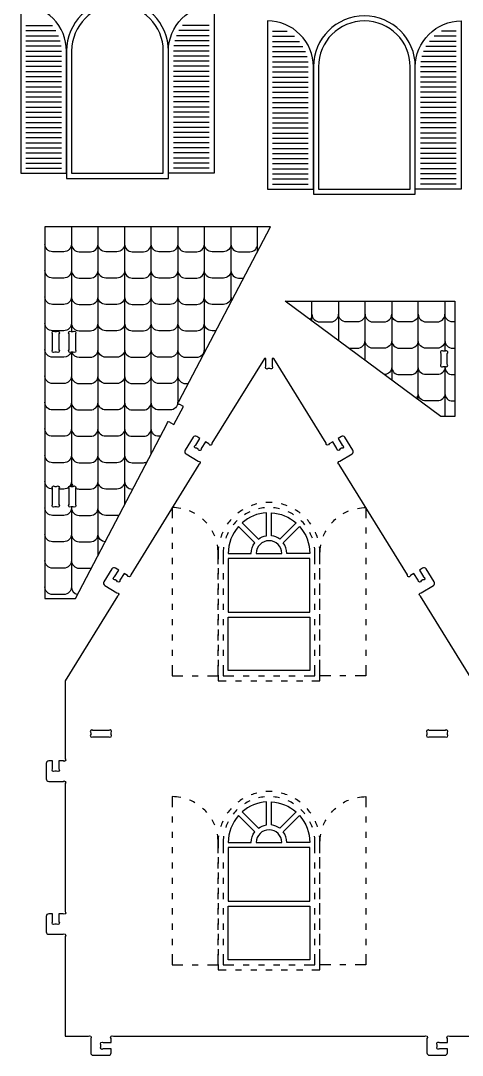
# Model space of a CAD drawing. Extents: x 3760.4 to 3807.8, y 1443.9 to 1474.5.
# Drawn here: x 3760.43 to 3769.1, y 1443.95 to 1464.25 of the extents above; entities that cross this region are included whole.
import ezdxf

# ---------------------------------------------------------------- set-up
doc = ezdxf.new("R2010")
doc.units = 0
doc.header["$MEASUREMENT"] = 0
doc.layers.add('LAYER1', color=18, linetype='CONTINUOUS')

msp = doc.modelspace()

# ---------------------------------------------------------------- linework, layer by layer
at = {"layer": 'LAYER1'}
for points in [[(3760.429, 1461.254), (3761.329, 1461.254), (3761.329, 1463.654, 0.414214), (3760.429, 1464.554)], [(3761.329, 1463.654), (3761.329, 1461.154), (3763.329, 1461.154), (3763.329, 1463.654, 1)], [(3761.429, 1463.654), (3761.429, 1461.254), (3763.229, 1461.254), (3763.229, 1463.654, 1)], [(3764.229, 1461.254), (3763.329, 1461.254), (3763.329, 1463.654, -0.414214), (3764.229, 1464.554)], [(3766.175, 1463.344), (3766.175, 1460.844), (3768.175, 1460.844), (3768.175, 1463.344, 1)], [(3765.275, 1460.944), (3766.175, 1460.944), (3766.175, 1463.344, 0.414214), (3765.275, 1464.244)], [(3766.275, 1463.344), (3766.275, 1460.944), (3768.075, 1460.944), (3768.075, 1463.344, 1)], [(3769.075, 1460.944), (3768.175, 1460.944), (3768.175, 1463.344, -0.414214), (3769.075, 1464.244)], [(3763.623, 1456.678), (3763.552, 1456.716, -1), (3763.533, 1456.776), (3765.335, 1460.205), (3760.904, 1460.205), (3760.904, 1452.914), (3761.504, 1452.914), (3763.306, 1456.343, -1), (3763.366, 1456.362), (3763.437, 1456.324)], [(3761.179, 1458.104), (3761.179, 1457.792, -1), (3761.135, 1457.748), (3761.098, 1457.748, -1), (3761.054, 1457.792), (3761.054, 1458.104, -1), (3761.098, 1458.148), (3761.135, 1458.148, -1)], [(3761.504, 1458.104), (3761.504, 1457.792, -1), (3761.46, 1457.748), (3761.423, 1457.748, -1), (3761.379, 1457.792), (3761.379, 1458.104, -1), (3761.423, 1458.148), (3761.46, 1458.148, -1)], [(3768.677, 1457.719), (3768.677, 1457.508, 1), (3768.721, 1457.464), (3768.758, 1457.464, 1), (3768.802, 1457.508), (3768.802, 1457.719, 1), (3768.758, 1457.764), (3768.721, 1457.764, 1)], [(3761.179, 1455.067), (3761.179, 1454.756, -1), (3761.135, 1454.712), (3761.098, 1454.712, -1), (3761.054, 1454.756), (3761.054, 1455.067, -1), (3761.098, 1455.112), (3761.135, 1455.112, -1)], [(3761.504, 1455.067), (3761.504, 1454.756, -1), (3761.46, 1454.712), (3761.423, 1454.712, -1), (3761.379, 1454.756), (3761.379, 1455.067, -1), (3761.423, 1455.112), (3761.46, 1455.112, -1)], [(3764.775, 1454.396), (3765.094, 1454.076, -0.125326), (3765.254, 1454.142), (3765.254, 1454.594, 0.166595)], [(3765.354, 1454.594, -0.166595), (3765.833, 1454.396), (3765.514, 1454.076, 0.125326), (3765.354, 1454.142)], [(3764.704, 1454.325, 0.182708), (3764.504, 1453.796), (3764.954, 1453.796, -0.161906), (3765.024, 1454.005)], [(3765.904, 1454.325, -0.182708), (3766.104, 1453.796), (3765.654, 1453.796, 0.161906), (3765.584, 1454.005)], [(3765.554, 1453.796, 1), (3765.054, 1453.796)], [(3761.848, 1450.198), (3762.16, 1450.198, 1), (3762.204, 1450.242), (3762.204, 1450.278, 1), (3762.16, 1450.323), (3761.848, 1450.323, 1), (3761.804, 1450.278), (3761.804, 1450.242, 1)], [(3768.448, 1450.198), (3768.76, 1450.198, 1), (3768.804, 1450.242), (3768.804, 1450.278, 1), (3768.76, 1450.323), (3768.448, 1450.323, 1), (3768.404, 1450.278), (3768.404, 1450.242, 1)], [(3764.775, 1448.723), (3765.094, 1448.403, -0.125326), (3765.254, 1448.469), (3765.254, 1448.921, 0.166595)], [(3765.354, 1448.921, -0.166595), (3765.833, 1448.723), (3765.514, 1448.403, 0.125326), (3765.354, 1448.469)], [(3764.704, 1448.652, 0.182708), (3764.504, 1448.123), (3764.954, 1448.123, -0.161906), (3765.024, 1448.332)], [(3765.904, 1448.652, -0.182708), (3766.104, 1448.123), (3765.654, 1448.123, 0.161906), (3765.584, 1448.332)], [(3765.554, 1448.123, 1), (3765.054, 1448.123)]]:
    msp.add_lwpolyline(points, format="xyb", close=True, dxfattribs=at)
for points in [[(3760.529, 1464.154), (3761.054, 1464.154)], [(3764.129, 1464.154), (3763.605, 1464.154)], [(3760.529, 1464.054), (3761.122, 1464.054)], [(3760.529, 1463.954), (3761.171, 1463.954)], [(3764.129, 1463.954), (3763.488, 1463.954)], [(3764.129, 1464.054), (3763.536, 1464.054)], [(3765.375, 1464.044), (3765.662, 1464.044)], [(3765.375, 1463.944), (3765.804, 1463.944)], [(3768.975, 1463.944), (3768.546, 1463.944)], [(3768.975, 1464.044), (3768.688, 1464.044)], [(3760.529, 1463.854), (3761.204, 1463.854)], [(3760.529, 1463.754), (3761.223, 1463.754)], [(3764.129, 1463.754), (3763.435, 1463.754)], [(3764.129, 1463.854), (3763.455, 1463.854)], [(3765.375, 1463.844), (3765.9, 1463.844)], [(3765.375, 1463.744), (3765.968, 1463.744)], [(3768.975, 1463.744), (3768.382, 1463.744)], [(3768.975, 1463.844), (3768.451, 1463.844)], [(3760.529, 1463.654), (3761.229, 1463.654)], [(3760.529, 1463.554), (3761.229, 1463.554)], [(3764.129, 1463.654), (3763.429, 1463.654)], [(3764.129, 1463.554), (3763.429, 1463.554)], [(3765.375, 1463.644), (3766.017, 1463.644)], [(3765.375, 1463.544), (3766.05, 1463.544)], [(3768.975, 1463.544), (3768.301, 1463.544)], [(3768.975, 1463.644), (3768.333, 1463.644)], [(3760.529, 1463.454), (3761.229, 1463.454)], [(3760.529, 1463.354), (3761.229, 1463.354)], [(3764.129, 1463.454), (3763.429, 1463.454)], [(3764.129, 1463.354), (3763.429, 1463.354)], [(3765.375, 1463.444), (3766.069, 1463.444)], [(3765.375, 1463.344), (3766.075, 1463.344)], [(3768.975, 1463.344), (3768.275, 1463.344)], [(3768.975, 1463.444), (3768.281, 1463.444)], [(3760.529, 1463.254), (3761.229, 1463.254)], [(3760.529, 1463.154), (3761.229, 1463.154)], [(3764.129, 1463.254), (3763.429, 1463.254)], [(3764.129, 1463.154), (3763.429, 1463.154)], [(3765.375, 1463.244), (3766.075, 1463.244)], [(3765.375, 1463.144), (3766.075, 1463.144)], [(3768.975, 1463.244), (3768.275, 1463.244)], [(3768.975, 1463.144), (3768.275, 1463.144)], [(3760.529, 1463.054), (3761.229, 1463.054)], [(3760.529, 1462.954), (3761.229, 1462.954)], [(3764.129, 1463.054), (3763.429, 1463.054)], [(3764.129, 1462.954), (3763.429, 1462.954)], [(3765.375, 1463.044), (3766.075, 1463.044)], [(3765.375, 1462.944), (3766.075, 1462.944)], [(3768.975, 1463.044), (3768.275, 1463.044)], [(3768.975, 1462.944), (3768.275, 1462.944)], [(3760.529, 1462.854), (3761.229, 1462.854)], [(3760.529, 1462.754), (3761.229, 1462.754)], [(3764.129, 1462.854), (3763.429, 1462.854)], [(3764.129, 1462.754), (3763.429, 1462.754)], [(3765.375, 1462.844), (3766.075, 1462.844)], [(3765.375, 1462.744), (3766.075, 1462.744)], [(3768.975, 1462.844), (3768.275, 1462.844)], [(3768.975, 1462.744), (3768.275, 1462.744)], [(3760.529, 1462.654), (3761.229, 1462.654)], [(3760.529, 1462.554), (3761.229, 1462.554)], [(3764.129, 1462.654), (3763.429, 1462.654)], [(3764.129, 1462.554), (3763.429, 1462.554)], [(3765.375, 1462.644), (3766.075, 1462.644)], [(3765.375, 1462.544), (3766.075, 1462.544)], [(3768.975, 1462.644), (3768.275, 1462.644)], [(3768.975, 1462.544), (3768.275, 1462.544)], [(3760.529, 1462.454), (3761.229, 1462.454)], [(3760.529, 1462.354), (3761.229, 1462.354)], [(3764.129, 1462.454), (3763.429, 1462.454)], [(3764.129, 1462.354), (3763.429, 1462.354)], [(3765.375, 1462.444), (3766.075, 1462.444)], [(3765.375, 1462.344), (3766.075, 1462.344)], [(3768.975, 1462.444), (3768.275, 1462.444)], [(3768.975, 1462.344), (3768.275, 1462.344)], [(3760.529, 1462.254), (3761.229, 1462.254)], [(3760.529, 1462.154), (3761.229, 1462.154)], [(3764.129, 1462.254), (3763.429, 1462.254)], [(3764.129, 1462.154), (3763.429, 1462.154)], [(3765.375, 1462.244), (3766.075, 1462.244)], [(3765.375, 1462.144), (3766.075, 1462.144)], [(3768.975, 1462.244), (3768.275, 1462.244)], [(3768.975, 1462.144), (3768.275, 1462.144)], [(3760.529, 1462.054), (3761.229, 1462.054)], [(3760.529, 1461.954), (3761.229, 1461.954)], [(3764.129, 1462.054), (3763.429, 1462.054)], [(3764.129, 1461.954), (3763.429, 1461.954)], [(3765.375, 1462.044), (3766.075, 1462.044)], [(3765.375, 1461.944), (3766.075, 1461.944)], [(3768.975, 1462.044), (3768.275, 1462.044)], [(3768.975, 1461.944), (3768.275, 1461.944)], [(3760.529, 1461.854), (3761.229, 1461.854)], [(3760.529, 1461.754), (3761.229, 1461.754)], [(3764.129, 1461.854), (3763.429, 1461.854)], [(3764.129, 1461.754), (3763.429, 1461.754)], [(3765.375, 1461.844), (3766.075, 1461.844)], [(3765.375, 1461.744), (3766.075, 1461.744)], [(3768.975, 1461.844), (3768.275, 1461.844)], [(3768.975, 1461.744), (3768.275, 1461.744)], [(3760.529, 1461.654), (3761.229, 1461.654)], [(3760.529, 1461.554), (3761.229, 1461.554)], [(3764.129, 1461.654), (3763.429, 1461.654)], [(3764.129, 1461.554), (3763.429, 1461.554)], [(3765.375, 1461.644), (3766.075, 1461.644)], [(3765.375, 1461.544), (3766.075, 1461.544)], [(3768.975, 1461.644), (3768.275, 1461.644)], [(3768.975, 1461.544), (3768.275, 1461.544)], [(3760.529, 1461.454), (3761.229, 1461.454)], [(3760.529, 1461.354), (3761.229, 1461.354)], [(3764.129, 1461.454), (3763.429, 1461.454)], [(3764.129, 1461.354), (3763.429, 1461.354)], [(3765.375, 1461.444), (3766.075, 1461.444)], [(3765.375, 1461.344), (3766.075, 1461.344)], [(3768.975, 1461.444), (3768.275, 1461.444)], [(3768.975, 1461.344), (3768.275, 1461.344)], [(3765.375, 1461.244), (3766.075, 1461.244)], [(3765.375, 1461.144), (3766.075, 1461.144)], [(3768.975, 1461.244), (3768.275, 1461.244)], [(3768.975, 1461.144), (3768.275, 1461.144)], [(3765.375, 1461.044), (3766.075, 1461.044)], [(3768.975, 1461.044), (3768.275, 1461.044)], [(3761.426, 1460.205), (3761.426, 1458.148)], [(3761.948, 1453.758), (3761.948, 1460.205)], [(3762.469, 1460.205), (3762.469, 1454.751)], [(3762.991, 1455.744), (3762.991, 1460.205)], [(3763.513, 1460.205), (3763.513, 1456.737)], [(3764.035, 1457.73), (3764.035, 1460.205)], [(3764.557, 1460.205), (3764.557, 1458.723)], [(3765.079, 1459.716), (3765.079, 1460.205)], [(3766.147, 1458.356), (3766.147, 1458.747)], [(3766.668, 1458.747), (3766.668, 1457.969)], [(3767.19, 1457.582), (3767.19, 1458.747)], [(3767.712, 1458.747), (3767.712, 1457.195)], [(3768.234, 1456.808), (3768.234, 1458.747)], [(3768.756, 1458.747), (3768.756, 1457.764)], [(3761.426, 1457.748), (3761.426, 1455.112)], [(3768.756, 1457.464), (3768.756, 1456.48)], [(3763.404, 1454.307), (3763.404, 1454.186)], [(3767.204, 1454.307), (3767.204, 1454.186)], [(3763.404, 1454.006), (3763.404, 1453.886)], [(3767.204, 1454.006), (3767.204, 1453.886)], [(3764.304, 1453.796), (3764.304, 1453.686)], [(3764.404, 1453.796), (3764.404, 1453.586)], [(3763.404, 1453.706), (3763.404, 1453.586)], [(3767.204, 1453.706), (3767.204, 1453.586)], [(3763.404, 1453.406), (3763.404, 1453.286)], [(3764.304, 1453.506), (3764.304, 1453.386)], [(3764.304, 1453.286), (3764.304, 1453.406)], [(3764.404, 1453.406), (3764.404, 1453.286)], [(3766.204, 1453.286), (3766.204, 1453.406)], [(3766.304, 1453.386), (3766.304, 1453.506)], [(3766.304, 1453.286), (3766.304, 1453.406)], [(3767.204, 1453.406), (3767.204, 1453.286)], [(3764.304, 1453.206), (3764.304, 1453.086)], [(3766.304, 1453.086), (3766.304, 1453.206)], [(3763.404, 1453.106), (3763.404, 1452.986)], [(3764.304, 1452.986), (3764.304, 1453.106)], [(3764.404, 1453.106), (3764.404, 1452.986)], [(3766.204, 1452.986), (3766.204, 1453.106)], [(3766.304, 1452.986), (3766.304, 1453.106)], [(3767.204, 1453.106), (3767.204, 1452.986)], [(3763.404, 1452.806), (3763.404, 1452.686)], [(3764.304, 1452.906), (3764.304, 1452.786)], [(3764.304, 1452.686), (3764.304, 1452.806)], [(3764.404, 1452.806), (3764.404, 1452.686)], [(3766.204, 1452.686), (3766.204, 1452.806)], [(3766.304, 1452.786), (3766.304, 1452.906)], [(3766.304, 1452.686), (3766.304, 1452.806)], [(3767.204, 1452.806), (3767.204, 1452.686)], [(3764.304, 1452.606), (3764.304, 1452.486)], [(3766.304, 1452.486), (3766.304, 1452.606)], [(3763.404, 1452.505), (3763.404, 1452.385)], [(3764.304, 1452.386), (3764.304, 1452.506)], [(3764.404, 1452.506), (3764.404, 1452.386)], [(3766.204, 1452.386), (3766.204, 1452.506)], [(3766.304, 1452.386), (3766.304, 1452.506)], [(3767.204, 1452.505), (3767.204, 1452.385)], [(3763.404, 1452.205), (3763.404, 1452.085)], [(3764.304, 1452.306), (3764.304, 1452.186)], [(3764.304, 1452.085), (3764.304, 1452.205)], [(3764.404, 1452.205), (3764.404, 1452.085)], [(3766.204, 1452.085), (3766.204, 1452.205)], [(3766.304, 1452.186), (3766.304, 1452.306)], [(3766.304, 1452.085), (3766.304, 1452.205)], [(3767.204, 1452.205), (3767.204, 1452.085)], [(3764.304, 1452.005), (3764.304, 1451.885)], [(3766.304, 1451.885), (3766.304, 1452.005)], [(3763.404, 1451.905), (3763.404, 1451.785)], [(3764.304, 1451.785), (3764.304, 1451.905)], [(3764.404, 1451.905), (3764.404, 1451.785)], [(3766.204, 1451.785), (3766.204, 1451.905)], [(3766.304, 1451.785), (3766.304, 1451.905)], [(3767.204, 1451.905), (3767.204, 1451.785)], [(3763.404, 1451.605), (3763.404, 1451.396)], [(3764.094, 1451.396), (3764.304, 1451.396), (3764.304, 1451.605)], [(3764.304, 1451.705), (3764.304, 1451.585)], [(3764.404, 1451.605), (3764.404, 1451.396), (3764.614, 1451.396)], [(3765.995, 1451.396), (3766.204, 1451.396), (3766.204, 1451.605)], [(3766.304, 1451.585), (3766.304, 1451.705)], [(3766.514, 1451.396), (3766.304, 1451.396), (3766.304, 1451.605)], [(3767.204, 1451.605), (3767.204, 1451.396)], [(3763.404, 1451.396), (3763.614, 1451.396)], [(3763.794, 1451.396), (3763.914, 1451.396)], [(3764.304, 1451.405), (3764.304, 1451.296), (3764.464, 1451.296)], [(3764.794, 1451.396), (3764.914, 1451.396)], [(3765.094, 1451.396), (3765.214, 1451.396)], [(3765.394, 1451.396), (3765.514, 1451.396)], [(3765.694, 1451.396), (3765.814, 1451.396)], [(3766.145, 1451.296), (3766.304, 1451.296), (3766.304, 1451.405)], [(3766.814, 1451.396), (3766.694, 1451.396)], [(3767.204, 1451.396), (3766.994, 1451.396)], [(3764.644, 1451.296), (3764.764, 1451.296)], [(3764.944, 1451.296), (3765.064, 1451.296)], [(3765.244, 1451.296), (3765.364, 1451.296)], [(3765.544, 1451.296), (3765.664, 1451.296)], [(3765.844, 1451.296), (3765.964, 1451.296)], [(3763.404, 1448.633), (3763.404, 1448.513)], [(3767.204, 1448.633), (3767.204, 1448.513)], [(3763.404, 1448.333), (3763.404, 1448.213)], [(3767.204, 1448.333), (3767.204, 1448.213)], [(3764.304, 1448.123), (3764.304, 1448.013)], [(3764.404, 1448.123), (3764.404, 1447.913)], [(3763.404, 1448.033), (3763.404, 1447.913)], [(3767.204, 1448.033), (3767.204, 1447.913)], [(3763.404, 1447.733), (3763.404, 1447.613)], [(3764.304, 1447.833), (3764.304, 1447.713)], [(3764.304, 1447.613), (3764.304, 1447.733)], [(3764.404, 1447.733), (3764.404, 1447.613)], [(3766.204, 1447.613), (3766.204, 1447.733)], [(3766.304, 1447.713), (3766.304, 1447.833)], [(3766.304, 1447.613), (3766.304, 1447.733)], [(3767.204, 1447.733), (3767.204, 1447.613)], [(3764.304, 1447.533), (3764.304, 1447.413)], [(3766.304, 1447.413), (3766.304, 1447.533)], [(3763.404, 1447.433), (3763.404, 1447.313)], [(3764.304, 1447.313), (3764.304, 1447.433)], [(3764.404, 1447.433), (3764.404, 1447.313)], [(3766.204, 1447.313), (3766.204, 1447.433)], [(3766.304, 1447.313), (3766.304, 1447.433)], [(3767.204, 1447.433), (3767.204, 1447.313)], [(3763.404, 1447.132), (3763.404, 1447.012)], [(3764.304, 1447.233), (3764.304, 1447.113)], [(3764.304, 1447.013), (3764.304, 1447.133)], [(3764.404, 1447.133), (3764.404, 1447.013)], [(3766.204, 1447.013), (3766.204, 1447.133)], [(3766.304, 1447.113), (3766.304, 1447.233)], [(3766.304, 1447.013), (3766.304, 1447.133)], [(3767.204, 1447.132), (3767.204, 1447.012)], [(3764.304, 1446.933), (3764.304, 1446.813)], [(3766.304, 1446.813), (3766.304, 1446.933)], [(3763.404, 1446.832), (3763.404, 1446.712)], [(3764.304, 1446.712), (3764.304, 1446.833)], [(3764.404, 1446.833), (3764.404, 1446.712)], [(3766.204, 1446.712), (3766.204, 1446.833)], [(3766.304, 1446.712), (3766.304, 1446.833)], [(3767.204, 1446.832), (3767.204, 1446.712)], [(3763.404, 1446.532), (3763.404, 1446.412)], [(3764.304, 1446.632), (3764.304, 1446.512)], [(3764.304, 1446.412), (3764.304, 1446.532)], [(3764.404, 1446.532), (3764.404, 1446.412)], [(3766.204, 1446.412), (3766.204, 1446.532)], [(3766.304, 1446.512), (3766.304, 1446.632)], [(3766.304, 1446.412), (3766.304, 1446.532)], [(3767.204, 1446.532), (3767.204, 1446.412)], [(3764.304, 1446.332), (3764.304, 1446.212)], [(3766.304, 1446.212), (3766.304, 1446.332)], [(3763.404, 1446.232), (3763.404, 1446.112)], [(3764.304, 1446.112), (3764.304, 1446.232)], [(3764.404, 1446.232), (3764.404, 1446.112)], [(3766.204, 1446.112), (3766.204, 1446.232)], [(3766.304, 1446.112), (3766.304, 1446.232)], [(3767.204, 1446.232), (3767.204, 1446.112)], [(3763.404, 1445.932), (3763.404, 1445.723)], [(3764.094, 1445.723), (3764.304, 1445.723), (3764.304, 1445.932)], [(3764.304, 1446.032), (3764.304, 1445.912)], [(3764.404, 1445.932), (3764.404, 1445.723), (3764.614, 1445.723)], [(3765.995, 1445.723), (3766.204, 1445.723), (3766.204, 1445.932)], [(3766.304, 1445.912), (3766.304, 1446.032)], [(3766.514, 1445.723), (3766.304, 1445.723), (3766.304, 1445.932)], [(3767.204, 1445.932), (3767.204, 1445.723)], [(3763.404, 1445.723), (3763.614, 1445.723)], [(3763.794, 1445.723), (3763.914, 1445.723)], [(3764.304, 1445.732), (3764.304, 1445.623), (3764.464, 1445.623)], [(3764.794, 1445.723), (3764.914, 1445.723)], [(3765.094, 1445.723), (3765.214, 1445.723)], [(3765.394, 1445.723), (3765.514, 1445.723)], [(3765.694, 1445.723), (3765.814, 1445.723)], [(3766.145, 1445.623), (3766.304, 1445.623), (3766.304, 1445.732)], [(3766.814, 1445.723), (3766.694, 1445.723)], [(3767.204, 1445.723), (3766.994, 1445.723)], [(3764.644, 1445.623), (3764.764, 1445.623)], [(3764.944, 1445.623), (3765.064, 1445.623)], [(3765.244, 1445.623), (3765.364, 1445.623)], [(3765.544, 1445.623), (3765.664, 1445.623)], [(3765.844, 1445.623), (3765.964, 1445.623)]]:
    msp.add_lwpolyline(points, dxfattribs=at)
for points in [[(3761.426, 1459.866, -0.414214), (3761.276, 1459.716), (3761.054, 1459.716, -0.414214), (3760.904, 1459.866)], [(3761.426, 1459.866, 0.414214), (3761.576, 1459.716), (3761.798, 1459.716, 0.414214), (3761.948, 1459.866)], [(3762.469, 1459.866, -0.414214), (3762.319, 1459.716), (3762.098, 1459.716, -0.414214), (3761.948, 1459.866)], [(3762.469, 1459.866, 0.414214), (3762.619, 1459.716), (3762.841, 1459.716, 0.414214), (3762.991, 1459.866)], [(3763.513, 1459.866, -0.414214), (3763.363, 1459.716), (3763.141, 1459.716, -0.414214), (3762.991, 1459.866)], [(3763.513, 1459.866, 0.414214), (3763.663, 1459.716), (3763.885, 1459.716, 0.414214), (3764.035, 1459.866)], [(3764.557, 1459.866, -0.414214), (3764.407, 1459.716), (3764.185, 1459.716, -0.414214), (3764.035, 1459.866)], [(3764.557, 1459.866, 0.414214), (3764.707, 1459.716), (3764.929, 1459.716, 0.414214), (3765.079, 1459.866)], [(3761.426, 1459.349, -0.414214), (3761.276, 1459.199), (3761.054, 1459.199, -0.414214), (3760.904, 1459.349)], [(3761.426, 1459.349, 0.414214), (3761.576, 1459.199), (3761.798, 1459.199, 0.414214), (3761.948, 1459.349)], [(3762.469, 1459.349, -0.414214), (3762.319, 1459.199), (3762.098, 1459.199, -0.414214), (3761.948, 1459.349)], [(3762.469, 1459.349, 0.414214), (3762.619, 1459.199), (3762.841, 1459.199, 0.414214), (3762.991, 1459.349)], [(3763.513, 1459.349, -0.414214), (3763.363, 1459.199), (3763.141, 1459.199, -0.414214), (3762.991, 1459.349)], [(3763.513, 1459.349, 0.414214), (3763.663, 1459.199), (3763.885, 1459.199, 0.414214), (3764.035, 1459.349)], [(3764.557, 1459.349, -0.414214), (3764.407, 1459.199), (3764.185, 1459.199, -0.414214), (3764.035, 1459.349)], [(3764.557, 1459.349, 0.414214), (3764.707, 1459.199), (3764.807, 1459.199)], [(3761.426, 1458.831, -0.414214), (3761.276, 1458.681), (3761.054, 1458.681, -0.414214), (3760.904, 1458.831)], [(3761.426, 1458.831, 0.414214), (3761.576, 1458.681), (3761.798, 1458.681, 0.414214), (3761.948, 1458.831)], [(3762.469, 1458.831, -0.414214), (3762.319, 1458.681), (3762.098, 1458.681, -0.414214), (3761.948, 1458.831)], [(3762.469, 1458.831, 0.414214), (3762.619, 1458.681), (3762.841, 1458.681, 0.414214), (3762.991, 1458.831)], [(3763.513, 1458.831, -0.414214), (3763.363, 1458.681), (3763.141, 1458.681, -0.414214), (3762.991, 1458.831)], [(3763.513, 1458.831, 0.414214), (3763.663, 1458.681), (3763.885, 1458.681, 0.414214), (3764.035, 1458.831)], [(3764.557, 1458.831, -0.414214), (3764.407, 1458.681), (3764.185, 1458.681, -0.414214), (3764.035, 1458.831)], [(3764.557, 1458.831, 0.126595), (3764.575, 1458.759)], [(3766.147, 1458.489, -0.191627), (3766.106, 1458.386)], [(3766.147, 1458.489, 0.414214), (3766.297, 1458.339), (3766.518, 1458.339, 0.414214), (3766.668, 1458.489)], [(3767.19, 1458.489, -0.414214), (3767.04, 1458.339), (3766.818, 1458.339, -0.414214), (3766.668, 1458.489)], [(3767.19, 1458.489, 0.414214), (3767.34, 1458.339), (3767.562, 1458.339, 0.414214), (3767.712, 1458.489)], [(3768.234, 1458.489, -0.414214), (3768.084, 1458.339), (3767.862, 1458.339, -0.414214), (3767.712, 1458.489)], [(3768.234, 1458.489, 0.414214), (3768.384, 1458.339), (3768.606, 1458.339, 0.414214), (3768.756, 1458.489)], [(3768.952, 1458.339), (3768.906, 1458.339, -0.414214), (3768.756, 1458.489)], [(3761.426, 1458.314, -0.414214), (3761.276, 1458.164), (3761.054, 1458.164, -0.414214), (3760.904, 1458.314)], [(3761.426, 1458.314, 0.414214), (3761.576, 1458.164), (3761.798, 1458.164, 0.414214), (3761.948, 1458.314)], [(3762.469, 1458.314, -0.414214), (3762.319, 1458.164), (3762.098, 1458.164, -0.414214), (3761.948, 1458.314)], [(3762.469, 1458.314, 0.414214), (3762.619, 1458.164), (3762.841, 1458.164, 0.414214), (3762.991, 1458.314)], [(3763.513, 1458.314, -0.414214), (3763.363, 1458.164), (3763.141, 1458.164, -0.414214), (3762.991, 1458.314)], [(3763.513, 1458.314, 0.414214), (3763.663, 1458.164), (3763.885, 1458.164, 0.414214), (3764.035, 1458.314)], [(3764.263, 1458.164), (3764.185, 1458.164, -0.414214), (3764.035, 1458.314)], [(3766.668, 1457.972, -0.004646), (3766.668, 1457.969)], [(3766.668, 1457.972, 0.004711), (3766.669, 1457.969)], [(3766.867, 1457.822), (3767.04, 1457.822, 0.414214), (3767.19, 1457.972)], [(3767.712, 1457.972, -0.414214), (3767.562, 1457.822), (3767.34, 1457.822, -0.414214), (3767.19, 1457.972)], [(3767.712, 1457.972, 0.414214), (3767.862, 1457.822), (3768.084, 1457.822, 0.414214), (3768.234, 1457.972)], [(3768.756, 1457.972, -0.414214), (3768.606, 1457.822), (3768.384, 1457.822, -0.414214), (3768.234, 1457.972)], [(3768.756, 1457.972, 0.414214), (3768.906, 1457.822), (3768.952, 1457.822)], [(3761.418, 1457.748, -0.321452), (3761.276, 1457.646), (3761.054, 1457.646, -0.414214), (3760.904, 1457.796)], [(3761.434, 1457.748, 0.321452), (3761.576, 1457.646), (3761.798, 1457.646, 0.414214), (3761.948, 1457.796)], [(3762.469, 1457.796, -0.414214), (3762.319, 1457.646), (3762.098, 1457.646, -0.414214), (3761.948, 1457.796)], [(3762.469, 1457.796, 0.414214), (3762.619, 1457.646), (3762.841, 1457.646, 0.414214), (3762.991, 1457.796)], [(3763.513, 1457.796, -0.414214), (3763.363, 1457.646), (3763.141, 1457.646, -0.414214), (3762.991, 1457.796)], [(3763.513, 1457.796, 0.414214), (3763.663, 1457.646), (3763.885, 1457.646, 0.414214), (3764.035, 1457.796)], [(3764.043, 1457.747, -0.084679), (3764.035, 1457.796)], [(3769.304, 1451.296), (3768.276, 1452.96, -1), (3768.291, 1453.021), (3768.53, 1453.168, 0.414214), (3768.546, 1453.237), (3768.388, 1453.492, 0.414214), (3768.319, 1453.508), (3768.256, 1453.469), (3768.337, 1453.337, -1), (3768.323, 1453.276), (3768.292, 1453.256, -1), (3768.231, 1453.271), (3768.149, 1453.403), (3768.081, 1453.361, -1), (3768.02, 1453.375), (3766.681, 1455.543, -1), (3766.695, 1455.604), (3766.934, 1455.751, 0.414214), (3766.95, 1455.82), (3766.793, 1456.076, 0.414214), (3766.724, 1456.092), (3766.66, 1456.052), (3766.742, 1455.92, -1), (3766.727, 1455.859), (3766.696, 1455.84, -1), (3766.635, 1455.854), (3766.554, 1455.987), (3766.485, 1455.944, -1), (3766.424, 1455.959), (3765.396, 1457.623), (3765.367, 1457.623), (3765.367, 1457.467, -1), (3765.322, 1457.423), (3765.286, 1457.423, -1), (3765.242, 1457.467), (3765.242, 1457.623), (3765.212, 1457.623), (3764.184, 1455.959, -1), (3764.123, 1455.944), (3764.055, 1455.987), (3763.973, 1455.854, -1), (3763.912, 1455.84), (3763.881, 1455.859, -1), (3763.866, 1455.92), (3763.948, 1456.052), (3763.884, 1456.092, 0.414214), (3763.816, 1456.076), (3763.658, 1455.82, 0.414214), (3763.674, 1455.751), (3763.913, 1455.604, -1), (3763.927, 1455.543), (3762.589, 1453.375, -1), (3762.528, 1453.361), (3762.459, 1453.403), (3762.377, 1453.271, -1), (3762.316, 1453.256), (3762.285, 1453.276, -1), (3762.271, 1453.337), (3762.353, 1453.469), (3762.289, 1453.508, 0.414214), (3762.22, 1453.492), (3762.062, 1453.237, 0.414214), (3762.079, 1453.168), (3762.317, 1453.021, -1), (3762.332, 1452.96), (3761.304, 1451.296), (3761.304, 1449.767, -1), (3761.26, 1449.723), (3761.179, 1449.723), (3761.179, 1449.567, -1), (3761.135, 1449.523), (3761.098, 1449.523, -1), (3761.054, 1449.567), (3761.054, 1449.723), (3760.979, 1449.723, 0.414214), (3760.929, 1449.673), (3760.929, 1449.373, 0.414214), (3760.979, 1449.323), (3761.26, 1449.323, -1), (3761.304, 1449.278), (3761.304, 1446.767, -1), (3761.26, 1446.723), (3761.179, 1446.723), (3761.179, 1446.567, -1), (3761.135, 1446.523), (3761.098, 1446.523, -1), (3761.054, 1446.567), (3761.054, 1446.723), (3760.979, 1446.723, 0.414214), (3760.929, 1446.673), (3760.929, 1446.373, 0.414214), (3760.979, 1446.323), (3761.26, 1446.323, -1), (3761.304, 1446.278), (3761.304, 1444.323), (3761.76, 1444.323, -1), (3761.804, 1444.278), (3761.804, 1443.998, 0.414214), (3761.854, 1443.948), (3762.154, 1443.948, 0.414214), (3762.204, 1443.998), (3762.204, 1444.073), (3762.048, 1444.073, -1), (3762.004, 1444.117), (3762.004, 1444.153, -1), (3762.048, 1444.198), (3762.204, 1444.198), (3762.204, 1444.278, -1), (3762.248, 1444.323), (3768.36, 1444.323, -1), (3768.404, 1444.278), (3768.404, 1443.998, 0.414214), (3768.454, 1443.948), (3768.754, 1443.948, 0.414214), (3768.804, 1443.998), (3768.804, 1444.073), (3768.648, 1444.073, -1), (3768.604, 1444.117), (3768.604, 1444.153, -1), (3768.648, 1444.198), (3768.804, 1444.198), (3768.804, 1444.278, -1), (3768.848, 1444.323), (3769.304, 1444.323)], [(3767.712, 1457.454, -0.40858), (3767.565, 1457.304)], [(3767.712, 1457.454, 0.414214), (3767.862, 1457.304), (3768.084, 1457.304, 0.414214), (3768.234, 1457.454)], [(3768.756, 1457.454, -0.414214), (3768.606, 1457.304), (3768.384, 1457.304, -0.414214), (3768.234, 1457.454)], [(3768.756, 1457.454, 0.414214), (3768.906, 1457.304), (3768.952, 1457.304)], [(3761.426, 1457.279, -0.414214), (3761.276, 1457.129), (3761.054, 1457.129, -0.414214), (3760.904, 1457.279)], [(3761.426, 1457.279, 0.414214), (3761.576, 1457.129), (3761.798, 1457.129, 0.414214), (3761.948, 1457.279)], [(3762.469, 1457.279, -0.414214), (3762.319, 1457.129), (3762.098, 1457.129, -0.414214), (3761.948, 1457.279)], [(3762.469, 1457.279, 0.414214), (3762.619, 1457.129), (3762.841, 1457.129, 0.414214), (3762.991, 1457.279)], [(3763.513, 1457.279, -0.414214), (3763.363, 1457.129), (3763.141, 1457.129, -0.414214), (3762.991, 1457.279)], [(3763.513, 1457.279, 0.414214), (3763.663, 1457.129), (3763.719, 1457.129)], [(3768.196, 1456.837, 0.184596), (3768.234, 1456.937)], [(3768.756, 1456.937, -0.414214), (3768.606, 1456.787), (3768.384, 1456.787, -0.414214), (3768.234, 1456.937)], [(3768.756, 1456.937, 0.414214), (3768.906, 1456.787), (3768.952, 1456.787)], [(3761.426, 1456.761, -0.414214), (3761.276, 1456.611), (3761.054, 1456.611, -0.414214), (3760.904, 1456.761)], [(3761.426, 1456.761, 0.414214), (3761.576, 1456.611), (3761.798, 1456.611, 0.414214), (3761.948, 1456.761)], [(3762.469, 1456.761, -0.414214), (3762.319, 1456.611), (3762.098, 1456.611, -0.414214), (3761.948, 1456.761)], [(3762.469, 1456.761, 0.414214), (3762.619, 1456.611), (3762.841, 1456.611, 0.414214), (3762.991, 1456.761)], [(3763.513, 1456.761, -0.414213), (3763.363, 1456.611), (3763.141, 1456.611, -0.414214), (3762.991, 1456.761)], [(3763.513, 1456.761, 0.035229), (3763.515, 1456.74)], [(3761.426, 1456.244, -0.414214), (3761.276, 1456.094), (3761.054, 1456.094, -0.414214), (3760.904, 1456.244)], [(3761.426, 1456.244, 0.414214), (3761.576, 1456.094), (3761.798, 1456.094, 0.414214), (3761.948, 1456.244)], [(3762.469, 1456.244, -0.414214), (3762.319, 1456.094), (3762.098, 1456.094, -0.414214), (3761.948, 1456.244)], [(3762.469, 1456.244, 0.414214), (3762.619, 1456.094), (3762.841, 1456.094, 0.414214), (3762.991, 1456.244)], [(3763.175, 1456.094), (3763.141, 1456.094, -0.414214), (3762.991, 1456.244)], [(3761.426, 1455.726, -0.414214), (3761.276, 1455.576), (3761.054, 1455.576, -0.414214), (3760.904, 1455.726)], [(3761.426, 1455.726, 0.414214), (3761.576, 1455.576), (3761.798, 1455.576, 0.414214), (3761.948, 1455.726)], [(3762.469, 1455.726, -0.414214), (3762.319, 1455.576), (3762.098, 1455.576, -0.414214), (3761.948, 1455.726)], [(3762.469, 1455.726, 0.414214), (3762.619, 1455.576), (3762.841, 1455.576, 0.124045), (3762.912, 1455.594)], [(3761.054, 1455.059, -0.414214), (3760.904, 1455.209)], [(3761.426, 1455.209, -0.414214), (3761.276, 1455.059), (3761.179, 1455.059)], [(3761.426, 1455.209, 0.177786), (3761.461, 1455.112)], [(3761.504, 1455.077, 0.125481), (3761.576, 1455.059), (3761.798, 1455.059, 0.414214), (3761.948, 1455.209)], [(3762.469, 1455.209, -0.414214), (3762.319, 1455.059), (3762.098, 1455.059, -0.414214), (3761.948, 1455.209)], [(3762.469, 1455.209, 0.414214), (3762.619, 1455.059), (3762.631, 1455.059)], [(3761.426, 1454.691, -0.414214), (3761.276, 1454.541), (3761.054, 1454.541, -0.414214), (3760.904, 1454.691)], [(3761.426, 1454.712), (3761.426, 1453.139, 0.354693), (3761.545, 1452.992)], [(3761.426, 1454.691, 0.414214), (3761.576, 1454.541), (3761.798, 1454.541, 0.414214), (3761.948, 1454.691)], [(3762.362, 1454.548, -0.072634), (3762.319, 1454.541), (3762.098, 1454.541, -0.414214), (3761.948, 1454.691)], [(3763.57, 1454.68, 0.046286), (3763.404, 1454.696), (3763.404, 1454.487)], [(3763.85, 1454.577, 0.033367), (3763.742, 1454.63)], [(3764.79, 1454.653, 0.030028), (3764.691, 1454.585)], [(3764.926, 1454.612, 0.033367), (3764.821, 1454.555)], [(3765.066, 1454.767, 0.030028), (3764.952, 1454.732)], [(3765.214, 1454.691, 0.033367), (3765.096, 1454.671)], [(3765.364, 1454.794, 0.030028), (3765.244, 1454.794)], [(3765.512, 1454.671, 0.033367), (3765.394, 1454.691)], [(3765.657, 1454.732, 0.030028), (3765.542, 1454.767)], [(3765.787, 1454.555, 0.033367), (3765.682, 1454.612)], [(3765.918, 1454.585, 0.030028), (3765.819, 1454.653)], [(3766.758, 1454.577, -0.033367), (3766.866, 1454.63)], [(3767.039, 1454.68, -0.046286), (3767.204, 1454.696), (3767.204, 1454.487)], [(3764.081, 1454.388, 0.033367), (3763.997, 1454.473)], [(3764.559, 1454.463, 0.030028), (3764.485, 1454.369)], [(3764.679, 1454.444, 0.033367), (3764.599, 1454.355)], [(3766.009, 1454.355, 0.033367), (3765.929, 1454.444)], [(3766.124, 1454.369, 0.030028), (3766.049, 1454.463)], [(3766.527, 1454.388, -0.033367), (3766.612, 1454.473)], [(3764.238, 1454.134, 0.033367), (3764.186, 1454.242)], [(3764.395, 1454.213, 0.030028), (3764.352, 1454.101)], [(3764.502, 1454.203, 0.033367), (3764.455, 1454.093)], [(3766.154, 1454.093, 0.033367), (3766.106, 1454.203)], [(3766.256, 1454.101, 0.030028), (3766.213, 1454.213)], [(3766.37, 1454.134, -0.033367), (3766.422, 1454.242)], [(3761.426, 1454.174, -0.414214), (3761.276, 1454.024), (3761.054, 1454.024, -0.414214), (3760.904, 1454.174)], [(3761.426, 1454.174, 0.414214), (3761.576, 1454.024), (3761.798, 1454.024, 0.414214), (3761.948, 1454.174)], [(3762.087, 1454.024, -0.394173), (3761.948, 1454.174)], [(3764.304, 1453.586), (3764.304, 1453.796, 0.046286), (3764.289, 1453.961)], [(3764.312, 1453.925, 0.03248), (3764.304, 1453.796)], [(3764.412, 1453.918, 0.03415), (3764.404, 1453.796)], [(3766.204, 1453.586), (3766.204, 1453.796, 0.03415), (3766.196, 1453.918)], [(3766.304, 1453.686), (3766.304, 1453.796, 0.03248), (3766.296, 1453.925)], [(3766.304, 1453.586), (3766.304, 1453.796, -0.046286), (3766.319, 1453.961)], [(3761.426, 1453.656, -0.414214), (3761.276, 1453.506), (3761.054, 1453.506, -0.414214), (3760.904, 1453.656)], [(3761.426, 1453.656, 0.414214), (3761.576, 1453.506), (3761.798, 1453.506, 0.030283), (3761.816, 1453.507)], [(3761.426, 1453.139, -0.414214), (3761.276, 1452.989), (3761.054, 1452.989, -0.414214), (3760.904, 1453.139)], [(3765.364, 1449.121, 0.030028), (3765.244, 1449.121)], [(3763.57, 1449.007, 0.046286), (3763.404, 1449.023), (3763.404, 1448.814)], [(3763.85, 1448.904, 0.033367), (3763.742, 1448.957)], [(3764.79, 1448.98, 0.030028), (3764.691, 1448.912)], [(3764.926, 1448.939, 0.033367), (3764.821, 1448.882)], [(3765.066, 1449.094, 0.030028), (3764.952, 1449.058)], [(3765.214, 1449.018, 0.033367), (3765.096, 1448.998)], [(3765.512, 1448.998, 0.033367), (3765.394, 1449.018)], [(3765.657, 1449.058, 0.030028), (3765.542, 1449.094)], [(3765.787, 1448.882, 0.033367), (3765.682, 1448.939)], [(3765.918, 1448.912, 0.030028), (3765.819, 1448.98)], [(3766.758, 1448.904, -0.033367), (3766.866, 1448.957)], [(3767.039, 1449.007, -0.046286), (3767.204, 1449.023), (3767.204, 1448.814)], [(3764.081, 1448.715, 0.033367), (3763.997, 1448.8)], [(3764.559, 1448.79, 0.030028), (3764.485, 1448.696)], [(3764.679, 1448.771, 0.033367), (3764.599, 1448.682)], [(3766.009, 1448.682, 0.033367), (3765.929, 1448.771)], [(3766.124, 1448.696, 0.030028), (3766.049, 1448.79)], [(3766.527, 1448.715, -0.033367), (3766.612, 1448.8)], [(3764.238, 1448.461, 0.033367), (3764.186, 1448.569)], [(3764.395, 1448.54, 0.030028), (3764.352, 1448.428)], [(3764.502, 1448.53, 0.033367), (3764.455, 1448.42)], [(3766.154, 1448.42, 0.033367), (3766.106, 1448.53)], [(3766.256, 1448.428, 0.030028), (3766.213, 1448.54)], [(3766.37, 1448.461, -0.033367), (3766.422, 1448.569)], [(3764.304, 1447.913), (3764.304, 1448.123, 0.046286), (3764.289, 1448.288)], [(3764.312, 1448.252, 0.03248), (3764.304, 1448.123)], [(3764.412, 1448.245, 0.03415), (3764.404, 1448.123)], [(3766.204, 1447.913), (3766.204, 1448.123, 0.03415), (3766.196, 1448.245)], [(3766.304, 1448.013), (3766.304, 1448.123, 0.03248), (3766.296, 1448.252)], [(3766.304, 1447.913), (3766.304, 1448.123, -0.046286), (3766.319, 1448.288)]]:
    msp.add_lwpolyline(points, format="xyb", dxfattribs=at)
for points in [[(3765.619, 1458.747), (3768.952, 1458.747), (3768.952, 1456.48), (3768.677, 1456.48)], [(3766.104, 1453.696), (3764.504, 1453.696), (3764.504, 1452.646), (3766.104, 1452.646)], [(3766.104, 1452.546), (3766.104, 1451.496), (3764.504, 1451.496), (3764.504, 1452.546)], [(3766.104, 1448.023), (3764.504, 1448.023), (3764.504, 1446.973), (3766.104, 1446.973)], [(3766.104, 1446.873), (3766.104, 1445.823), (3764.504, 1445.823), (3764.504, 1446.873)]]:
    msp.add_lwpolyline(points, close=True, dxfattribs=at)

doc.saveas('drawing.dxf')
